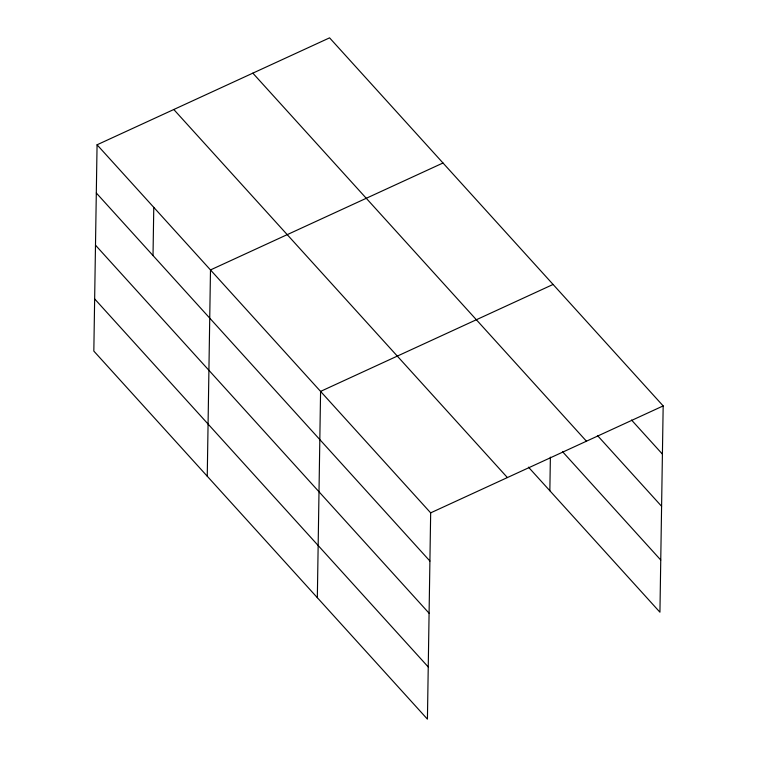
<?xml version="1.0" encoding="UTF-8"?>
<svg xmlns="http://www.w3.org/2000/svg" width="757" height="757" viewBox="0 0 757 757"><rect width="100%" height="100%" fill="white"/><g stroke="black" fill="none" stroke-linecap="round" stroke-linejoin="round"><path stroke-width="1.14" d="M97.066 144.795L93.83 351.087L427.421 719.15L430.667 512.858L97.066 144.795L329.579 37.85L663.17 405.913L659.934 612.205L528.462 467.154M153.018 255.563L153.775 207.361M207.248 476.229L210.493 269.937L442.996 162.992M317.334 597.689L320.58 391.397L553.083 284.452M549.847 490.744L550.377 457.124M430.667 512.858L663.17 405.913M631.527 420.031L662.413 454.115M597.443 435.502L661.599 506.282M252.847 73.145L586.448 441.208M562.546 451.683L660.757 560.038M173.798 109.5L507.389 477.563M96.309 192.988L429.91 561.051M95.486 245.164L429.087 613.227M94.644 298.911L428.244 666.974"/></g></svg>
